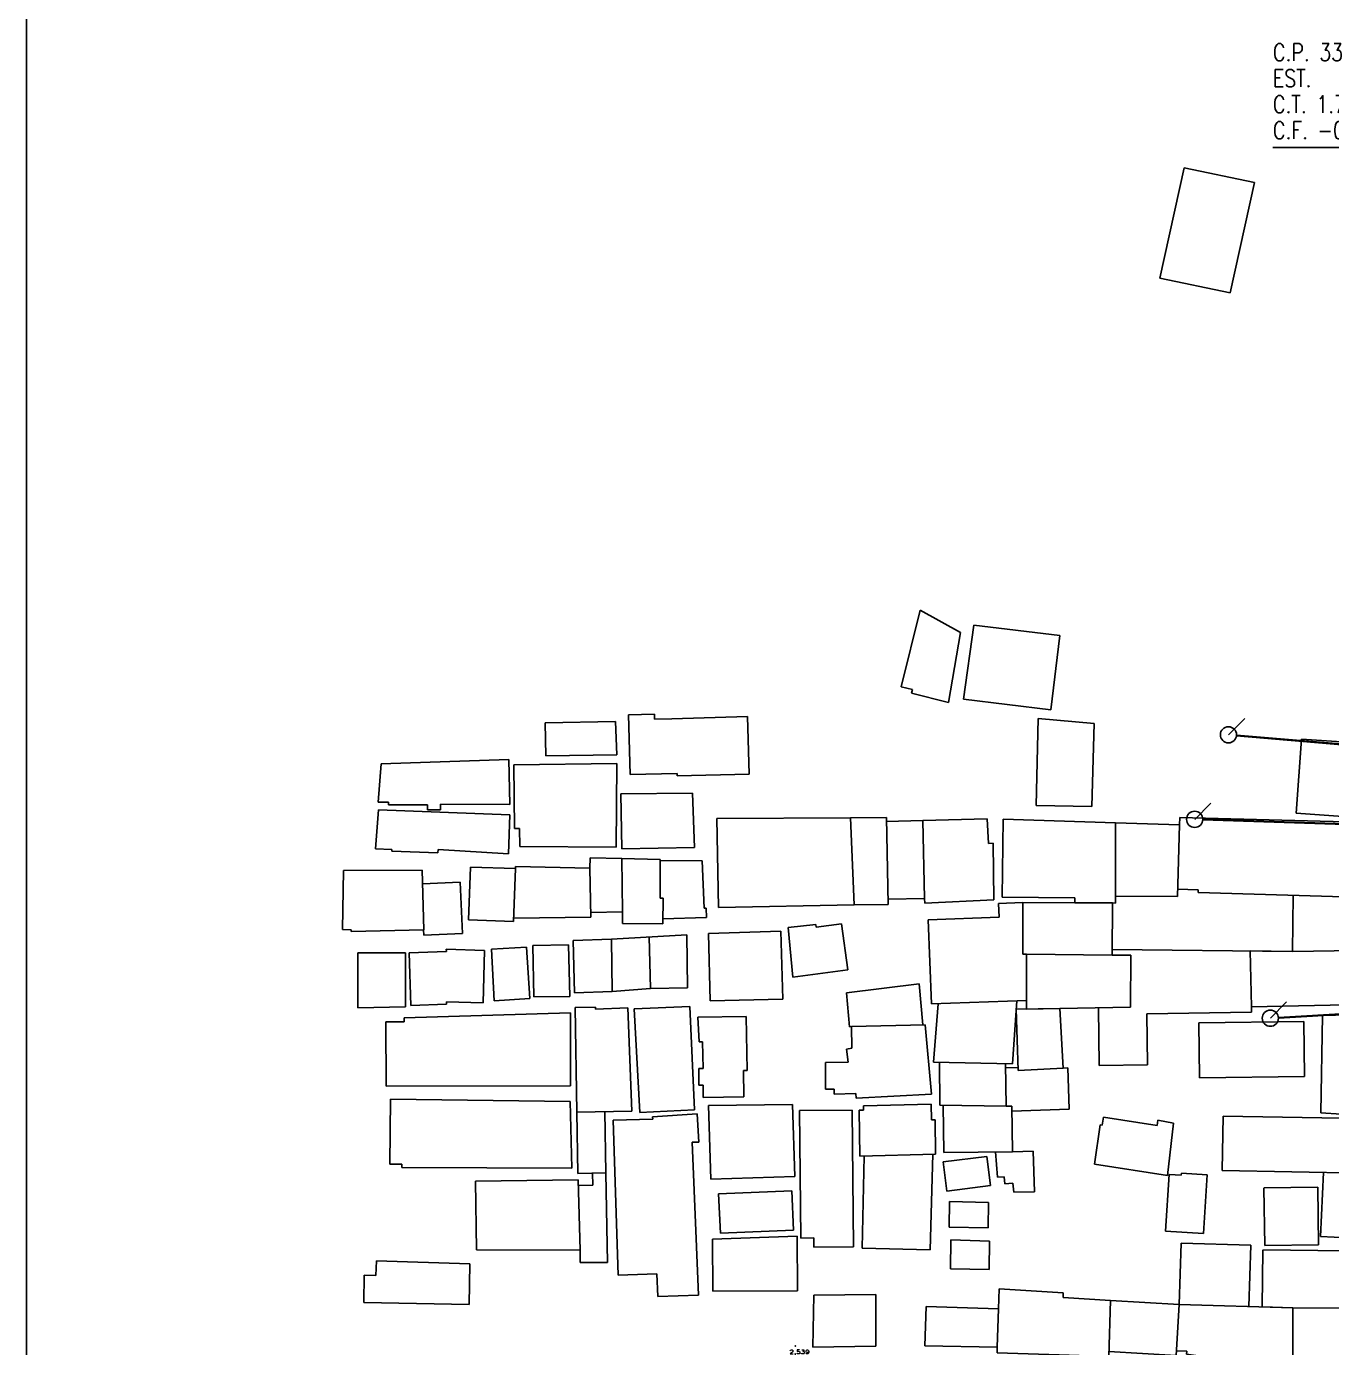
# Model space of a CAD drawing. Extents: x -160 to 364724, y -100 to 7353297.
# Drawn here: x 359073.9 to 359186.8, y 7352661.3 to 7352775.6 of the extents above; entities that cross this region are included whole.
import ezdxf
from ezdxf.enums import TextEntityAlignment as Align

# ---------------------------------------------------------------- set-up
doc = ezdxf.new("R2010")
doc.units = 0
doc.header["$LTSCALE"] = 5
doc.linetypes.add('CONTINUO', pattern=[0])
doc.linetypes.add('DASHDOT2', pattern=[12.7, 6.35, -3.175, 0, -3.175])
for name, color, linetype in [('ID_TRECHO_PV', 7, 'Continuous'), ('LT-COTAS', 7, 'CONTINUO'), ('ortofoto', 7, 'Continuous'), ('PONTOS-AGUA_U', 7, 'Continuous'), ('PS_PONTOS_IDENTIFICACAO_LIN', 7, 'Continuous'), ('PS_PONTOS_IDENTIFICACAO_TXT', 7, 'Continuous'), ('TUBO_PE_80_NTS194_PN_12_5', 7, 'Continuous')]:
    doc.layers.add(name, color=color, linetype=linetype)
doc.layers.add('LT-ALINHAMENTO-PREDIAL', color=4, linetype='DASHDOT2', lineweight=25)
doc.styles.add('ROMANS', font='ROMANS.shx', dxfattribs={"height": 2})
doc.styles.add('simplex', font='simplex.shx', dxfattribs={"width": 0.8})
doc.styles.get("Standard").update_dxf_attribs({"font": 'arial.ttf'})
picture_1 = doc.add_image_def('image1.tif', size_in_pixel=(14710, 13573))

# ---------------------------------------------------------------- blocks, each defined once
blk = doc.blocks.new('SIMB_PONTO')
at = {"color": 0}
blk.add_point((0, 0), dxfattribs=at)
for tag in ['COTA', 'PONTO', 'DESC']:
    blk.add_attdef(tag, (0, 0), '', height=1)
blk = doc.blocks.new('*U960', base_point=(550.698, 290.358))
blk.add_circle((550.698, 290.358), 0.14)
blk = doc.blocks.new('*U961', base_point=(550.698, 290.358))
blk.add_circle((550.698, 290.358), 0.14)
blk = doc.blocks.new('*U966', base_point=(550.698, 290.358))
blk.add_circle((550.698, 290.358), 0.14)

msp = doc.modelspace()

# ---------------------------------------------------------------- linework, layer by layer
at = {"layer": 'ID_TRECHO_PV'}
for p, q in [((359177.906, 7352714.292), (359179.313, 7352715.699)), ((359174.988, 7352706.976), (359176.395, 7352708.383)), ((359181.533, 7352689.768), (359182.94, 7352691.175))]:
    msp.add_line(p, q, dxfattribs=at)
at = {"layer": 'LT-ALINHAMENTO-PREDIAL', "color": 8, "ltscale": 3}
msp.add_lwpolyline([(359178.061, 7352752.523), (359171.976, 7352753.8), (359174.084, 7352763.362), (359180.169, 7352762.085)], close=True, dxfattribs=at)
at = {"layer": 'LT-ALINHAMENTO-PREDIAL', "color": 8, "ltscale": 3, "flags": 128}
for points in [[(359153.673, 7352717.097), (359150.473, 7352717.887), (359150.554, 7352718.214), (359149.591, 7352718.452), (359151.225, 7352725.068), (359154.73, 7352723.155), (359153.673, 7352717.097)], [(359155.866, 7352723.783), (359163.308, 7352722.876), (359162.526, 7352716.457), (359154.989, 7352717.375), (359155.866, 7352723.783)], [(359126.002, 7352716.021), (359126.122, 7352710.845), (359130.207, 7352710.94), (359130.212, 7352710.743), (359136.432, 7352710.887), (359136.277, 7352715.884), (359129.743, 7352715.682), (359128.247, 7352715.636), (359128.233, 7352716.09), (359126.002, 7352716.021)], [(359124.979, 7352712.563), (359124.862, 7352715.447), (359118.788, 7352715.34), (359118.839, 7352712.466), (359124.979, 7352712.563)], [(359161.265, 7352708.185), (359161.451, 7352715.703), (359166.302, 7352715.268), (359166.074, 7352708.082), (359161.265, 7352708.185)], [(359104.334, 7352708.457), (359104.599, 7352711.782), (359115.643, 7352712.163), (359115.73, 7352708.252), (359109.726, 7352708.294), (359109.723, 7352707.796), (359108.607, 7352707.804), (359108.607, 7352708.221), (359105.226, 7352708.221), (359105.226, 7352708.457), (359104.334, 7352708.457)], [(359116.599, 7352704.641), (359116.571, 7352706.179), (359116.131, 7352706.171), (359116.082, 7352711.699), (359124.986, 7352711.81), (359124.925, 7352704.565), (359116.599, 7352704.641)], [(359125.411, 7352704.431), (359125.33, 7352709.177), (359131.519, 7352709.232), (359131.689, 7352704.539), (359125.411, 7352704.431)], [(359104.35, 7352707.811), (359104.113, 7352704.428), (359105.508, 7352704.369), (359105.502, 7352704.228), (359109.504, 7352704.074), (359109.516, 7352704.374), (359115.596, 7352703.98), (359115.721, 7352707.363), (359104.35, 7352707.811)], [(359133.628, 7352707.052), (359133.772, 7352699.346), (359145.53, 7352699.567), (359145.199, 7352707.113), (359133.628, 7352707.052)], [(359145.53, 7352699.567), (359148.466, 7352699.622), (359148.326, 7352707.129), (359145.199, 7352707.113)], [(359148.332, 7352706.799), (359151.464, 7352706.869), (359151.614, 7352700.131), (359148.458, 7352700.072)], [(359151.614, 7352700.131), (359151.623, 7352699.731), (359157.604, 7352700.006), (359157.549, 7352704.906), (359157.134, 7352704.887), (359157.037, 7352707.008), (359151.464, 7352706.869)], [(359158.421, 7352706.987), (359158.338, 7352700.257), (359164.62, 7352700.179), (359164.618, 7352699.76), (359167.874, 7352699.738), (359168.133, 7352699.736), (359168.147, 7352706.673), (359158.421, 7352706.987)], [(359173.686, 7352706.493), (359173.707, 7352707.149), (359188.073, 7352706.772), (359187.886, 7352700.262), (359175.275, 7352700.647), (359175.282, 7352700.871), (359173.506, 7352700.925)], [(359168.147, 7352706.673), (359173.686, 7352706.493), (359173.486, 7352700.308), (359168.134, 7352700.319)], [(359122.643, 7352702.741), (359122.665, 7352703.651), (359125.417, 7352703.583), (359125.47, 7352698.962), (359122.719, 7352698.907)], [(359125.417, 7352703.583), (359128.739, 7352703.502), (359128.723, 7352700.158), (359128.978, 7352700.157), (359128.967, 7352697.947), (359125.482, 7352697.964), (359125.47, 7352698.962)], [(359128.969, 7352698.371), (359132.75, 7352698.483), (359132.726, 7352699.291), (359132.526, 7352699.285), (359132.356, 7352703.389), (359128.739, 7352703.407)], [(359101.338, 7352702.542), (359101.243, 7352697.441), (359101.99, 7352697.427), (359101.987, 7352697.266), (359108.274, 7352697.425), (359108.144, 7352702.573), (359101.338, 7352702.542)], [(359112.31, 7352702.849), (359112.15, 7352698.283), (359116.049, 7352698.146), (359116.209, 7352702.721), (359112.31, 7352702.849)], [(359116.209, 7352702.721), (359116.215, 7352702.899), (359122.643, 7352702.741), (359122.726, 7352698.525), (359116.059, 7352698.436)], [(359108.174, 7352701.395), (359111.424, 7352701.541), (359111.623, 7352697.108), (359108.286, 7352696.958), (359108.265, 7352697.424)], [(359167.847, 7352695.713), (359183.453, 7352695.554), (359183.502, 7352700.396)], [(359152.224, 7352691.006), (359151.932, 7352698.269), (359158.053, 7352698.516), (359158.005, 7352699.705), (359160.112, 7352699.79), (359160.108, 7352695.299), (359160.425, 7352695.298), (359160.422, 7352691.295), (359152.224, 7352691.006)], [(359160.112, 7352699.79), (359167.874, 7352699.738), (359167.844, 7352695.224), (359160.425, 7352695.298)], [(359142.205, 7352697.872), (359139.818, 7352697.608), (359140.218, 7352693.333), (359144.958, 7352693.952), (359144.437, 7352697.941), (359142.233, 7352697.653), (359142.205, 7352697.872)], [(359121.333, 7352691.968), (359121.197, 7352696.506), (359124.521, 7352696.606), (359131.028, 7352696.992), (359131.102, 7352692.384), (359127.885, 7352692.332), (359124.575, 7352692.075), (359121.333, 7352691.968)], [(359124.521, 7352696.606), (359124.575, 7352692.075)], [(359127.789, 7352696.8), (359127.885, 7352692.332)], [(359132.913, 7352697.111), (359133.069, 7352691.26), (359139.346, 7352691.428), (359139.188, 7352697.311), (359132.913, 7352697.111)], [(359102.581, 7352690.676), (359102.566, 7352695.412), (359106.685, 7352695.427), (359106.702, 7352690.766), (359102.581, 7352690.676)], [(359107.169, 7352690.857), (359107.003, 7352695.412), (359110.23, 7352695.53), (359110.222, 7352695.744), (359113.529, 7352695.623), (359113.423, 7352691.112), (359110.256, 7352691.187), (359110.25, 7352690.971), (359107.169, 7352690.857)], [(359114.356, 7352691.283), (359114.129, 7352695.73), (359117.167, 7352695.927), (359117.455, 7352691.483), (359114.356, 7352691.283)], [(359117.805, 7352691.617), (359117.713, 7352696.064), (359120.813, 7352696.127), (359120.905, 7352691.645), (359117.805, 7352691.617)], [(359160.422, 7352691.295), (359160.436, 7352690.561), (359163.329, 7352690.615), (359169.431, 7352690.735), (359169.452, 7352695.223), (359167.844, 7352695.234)], [(359145.28, 7352689.039), (359145.109, 7352689.035), (359144.852, 7352691.954), (359151.131, 7352692.732), (359151.473, 7352689.19)], [(359131.313, 7352690.795), (359126.487, 7352690.578), (359126.974, 7352681.597), (359131.697, 7352681.853), (359131.313, 7352690.795)], [(359152.779, 7352691.025), (359152.376, 7352685.97), (359159.233, 7352685.811), (359159.586, 7352691.266)], [(359166.65, 7352690.68), (359166.716, 7352685.687), (359170.914, 7352685.742), (359170.856, 7352690.159), (359179.91, 7352690.278), (359179.899, 7352690.755)], [(359185.914, 7352681.591), (359186.043, 7352690.002), (359192.099, 7352690.152), (359192.106, 7352689.894), (359200.284, 7352690.097), (359200.268, 7352690.75), (359201.46, 7352690.78), (359202.021, 7352685.389), (359201.956, 7352681.248), (359196.416, 7352680.926), (359196.396, 7352681.264), (359192.4, 7352681.047), (359189.634, 7352681.095), (359189.638, 7352681.345), (359185.914, 7352681.591)], [(359120.967, 7352690.224), (359120.982, 7352683.924), (359105.013, 7352683.886), (359105, 7352689.457), (359106.594, 7352689.461), (359106.593, 7352689.803), (359120.967, 7352690.224)], [(359121.376, 7352690.704), (359121.529, 7352681.644), (359126.275, 7352681.724), (359125.937, 7352690.653), (359123.144, 7352690.548), (359123.138, 7352690.726), (359121.376, 7352690.704)], [(359132.004, 7352689.851), (359136.176, 7352689.923), (359136.257, 7352685.256), (359135.945, 7352685.251), (359135.984, 7352682.979), (359132.462, 7352682.918), (359132.443, 7352683.967), (359132.089, 7352683.961), (359132.064, 7352685.413), (359132.45, 7352685.419), (359132.41, 7352687.728), (359132.113, 7352687.723), (359132.004, 7352689.851)], [(359159.54, 7352690.544), (359163.329, 7352690.615), (359163.607, 7352685.46), (359159.717, 7352685.25), (359159.54, 7352690.544)], [(359144.994, 7352685.954), (359143.032, 7352685.942), (359143.046, 7352683.631), (359143.795, 7352683.635), (359143.782, 7352683.183), (359145.675, 7352683.262), (359145.693, 7352682.836), (359152.206, 7352683.185), (359151.663, 7352689.194), (359145.28, 7352689.039), (359145.325, 7352687.177), (359144.86, 7352687.092), (359144.994, 7352685.954)], [(359184.422, 7352689.496), (359175.347, 7352689.37), (359175.413, 7352684.602), (359184.489, 7352684.728), (359184.422, 7352689.496)], [(359152.906, 7352685.958), (359152.945, 7352682.235), (359158.678, 7352682.153), (359158.612, 7352685.825)], [(359158.618, 7352685.479), (359159.708, 7352685.516)], [(359159.175, 7352681.726), (359164.139, 7352681.891), (359164.019, 7352685.482), (359163.607, 7352685.46)], [(359105.405, 7352682.749), (359120.943, 7352682.569), (359121.093, 7352676.803), (359106.381, 7352676.848), (359106.382, 7352677.134), (359105.329, 7352677.137), (359105.405, 7352682.749)], [(359121.529, 7352681.644), (359121.619, 7352676.341), (359124.031, 7352676.382), (359123.941, 7352681.685)], [(359132.911, 7352682.207), (359133.126, 7352675.829), (359140.381, 7352676.074), (359140.17, 7352682.308), (359132.911, 7352682.207)], [(359140.791, 7352681.776), (359145.342, 7352681.808), (359145.452, 7352669.975), (359142.029, 7352669.944), (359142.021, 7352670.752), (359140.91, 7352670.741), (359140.791, 7352681.776)], [(359146.008, 7352677.82), (359145.96, 7352681.821), (359146.34, 7352681.825), (359146.335, 7352682.185), (359152.186, 7352682.318), (359152.217, 7352680.966), (359152.523, 7352680.973), (359152.57, 7352678.01), (359146.008, 7352677.82)], [(359153.234, 7352682.231), (359153.284, 7352678.142), (359159.219, 7352678.216), (359159.17, 7352682.146), (359158.678, 7352682.153)], [(359131.948, 7352681.486), (359128.077, 7352681.247), (359128.09, 7352681.033), (359124.664, 7352680.953), (359125.084, 7352667.537), (359128.458, 7352667.643), (359128.519, 7352665.691), (359132.055, 7352665.801), (359131.509, 7352679.03), (359132.082, 7352679.054), (359131.948, 7352681.486)], [(359166.799, 7352680.552), (359166.312, 7352677.143), (359172.639, 7352676.164), (359173.147, 7352680.69), (359171.809, 7352680.941), (359171.742, 7352680.496), (359167.093, 7352681.199), (359166.991, 7352680.523), (359166.799, 7352680.552)], [(359192.254, 7352681.05), (359177.46, 7352681.306), (359177.378, 7352676.581), (359192.318, 7352676.322), (359192.4, 7352681.047)], [(359157.749, 7352678.197), (359157.923, 7352676.007), (359158.505, 7352676.053), (359158.559, 7352675.434), (359159.256, 7352675.494), (359159.324, 7352674.711), (359161.128, 7352674.732), (359161.007, 7352678.277), (359159.219, 7352678.216)], [(359146.397, 7352677.831), (359146.21, 7352669.872), (359152.103, 7352669.734), (359152.33, 7352678.003)], [(359153.217, 7352677.332), (359153.539, 7352674.806), (359157.323, 7352675.288), (359157.004, 7352677.79), (359153.217, 7352677.332)], [(359121.648, 7352675.287), (359122.903, 7352675.322), (359122.874, 7352676.363), (359124.031, 7352676.382), (359124.11, 7352671.69), (359124.161, 7352668.636), (359121.824, 7352668.634), (359121.796, 7352669.705)], [(359172.772, 7352676.24), (359172.467, 7352671.339), (359175.761, 7352671.134), (359176.077, 7352676.214), (359173.831, 7352676.354), (359173.82, 7352676.175), (359172.772, 7352676.24)], [(359186.142, 7352676.429), (359185.875, 7352670.877), (359191.602, 7352670.603), (359191.625, 7352671.091), (359192.114, 7352671.067), (359192.067, 7352670.077)], [(359112.761, 7352675.668), (359112.851, 7352669.735), (359121.796, 7352669.705), (359121.635, 7352675.789), (359112.761, 7352675.655)], [(359133.769, 7352674.562), (359140.14, 7352674.828), (359140.283, 7352671.425), (359133.945, 7352671.161), (359133.769, 7352674.562)], [(359180.981, 7352675.06), (359181.047, 7352670.107), (359185.701, 7352670.169), (359185.635, 7352675.14), (359180.98, 7352675.078)], [(359153.775, 7352673.899), (359153.738, 7352671.682), (359157.111, 7352671.625), (359157.148, 7352673.812), (359153.775, 7352673.899)], [(359133.275, 7352670.656), (359133.302, 7352666.146), (359140.61, 7352666.19), (359140.582, 7352670.909), (359133.275, 7352670.656)], [(359153.887, 7352670.588), (359153.85, 7352668.074), (359157.197, 7352668.025), (359157.234, 7352670.489), (359153.887, 7352670.588)], [(359173.65, 7352664.99), (359173.805, 7352670.297), (359179.837, 7352670.12), (359179.682, 7352664.814)], [(359180.883, 7352669.699), (359180.82, 7352664.78), (359183.488, 7352664.702), (359188.023, 7352664.677), (359188.051, 7352669.628), (359180.884, 7352669.721)], [(359103.127, 7352667.542), (359103.082, 7352665.177), (359112.209, 7352665.005), (359112.275, 7352668.522), (359104.176, 7352668.787), (359104.134, 7352667.509), (359103.127, 7352667.542)], [(359142.03, 7352665.792), (359141.954, 7352661.292), (359147.39, 7352661.377), (359147.409, 7352665.874), (359142.03, 7352665.792)], [(359157.906, 7352661.29), (359157.891, 7352660.817), (359163.267, 7352660.641), (359167.554, 7352660.501), (359167.713, 7352665.353), (359163.593, 7352665.605), (359163.618, 7352665.998), (359158.073, 7352666.337), (359158.016, 7352664.614)], [(359151.624, 7352661.419), (359151.737, 7352664.822), (359158.016, 7352664.614), (359157.906, 7352661.29), (359151.624, 7352661.419)], [(359167.713, 7352665.353), (359173.65, 7352664.99), (359173.38, 7352660.586), (359167.569, 7352660.941)], [(359173.405, 7352660.994), (359174.296, 7352660.954), (359174.285, 7352660.709), (359179.216, 7352660.013), (359179.28, 7352660.47), (359180.86, 7352660.401), (359180.856, 7352659.833), (359183.474, 7352659.813), (359183.488, 7352664.702), (359173.65, 7352664.99)]]:
    msp.add_lwpolyline(points, dxfattribs=at)
at = {"layer": 'LT-ALINHAMENTO-PREDIAL', "color": 8, "ltscale": 3, "elevation": 2.278, "flags": 128}
for points in [[(359184.229, 7352713.924), (359183.778, 7352707.517), (359189.506, 7352707.114), (359189.545, 7352707.667)], [(359189.545, 7352707.667), (359189.957, 7352713.52), (359184.229, 7352713.924)], [(359188.876, 7352695.624), (359183.453, 7352695.554), (359179.793, 7352695.591), (359179.899, 7352690.755), (359192.075, 7352691.024), (359191.969, 7352695.695)]]:
    msp.add_lwpolyline(points, dxfattribs=at)
at = {"layer": 'PS_PONTOS_IDENTIFICACAO_LIN', "linetype": 'Continuous'}
msp.add_lwpolyline([(359200.296, 7352767.76), (359200.959, 7352765.099), (359181.759, 7352765.099)], dxfattribs=at)
at = {"layer": 'TUBO_PE_80_NTS194_PN_12_5', "linetype": 'Continuous'}
for points in [[(359178.603, 7352714.233), (359178.601, 7352714.202), (359193.467, 7352712.946), (359193.47, 7352712.977), (359193.473, 7352713.008), (359178.606, 7352714.265)], [(359175.687, 7352706.953), (359175.686, 7352706.922), (359204.745, 7352705.989), (359204.746, 7352706.02), (359204.747, 7352706.052), (359175.688, 7352706.985)], [(359182.231, 7352689.809), (359182.233, 7352689.777), (359201.272, 7352690.897), (359201.27, 7352690.928), (359201.268, 7352690.96), (359182.23, 7352689.84)]]:
    msp.add_lwpolyline(points, close=True, dxfattribs=at)

# ---------------------------------------------------------------- block references
at = {"layer": 'LT-COTAS', "color": 3}
ref = msp.add_blockref('SIMB_PONTO', (359140.443, 7352661.416, 2.539), dxfattribs=at)
ref.add_attrib('COTA', '2,539', dxfattribs={"layer": '0', "color": 8, "height": 0.35, "style": 'simplex', "width": 1.26506, "flags": 8}).set_placement((359139.918, 7352660.716), (359141.668, 7352660.716), align=Align.FIT)
msp.add_blockref('SIMB_PONTO', (359140.443, 7352661.416, 2.539), dxfattribs=at)
at = {"layer": 'PONTOS-AGUA_U', "xscale": 5, "yscale": 5, "zscale": 5}
for name, p in [('*U960', (359177.906, 7352714.292)), ('*U961', (359174.988, 7352706.976)), ('*U966', (359181.533, 7352689.768))]:
    msp.add_blockref(name, p, dxfattribs=at)

# ---------------------------------------------------------------- texts
at = {"layer": 'PS_PONTOS_IDENTIFICACAO_TXT', "style": 'ROMANS', "width": 0.8}
for s, p in [('C.P. 33', (359181.759, 7352772.599)), ('EST. ', (359181.759, 7352770.349)), ('C.T. 1.735', (359181.759, 7352768.099)), ('C.F. -0.894', (359181.759, 7352765.849))]:
    msp.add_text(s, height=1.5, dxfattribs=at).set_placement(p)

# ---------------------------------------------------------------- pictures from other files: only their frames are drawn
image = msp.add_image(picture_1, insert=(359073.892, 7352258.636), size_in_units=(734.398, 677.634), dxfattribs=dict(fade=70))
image.dxf.flags = 14
at = {"layer": 'ortofoto'}
image = msp.add_image(picture_1, insert=(359073.892, 7352258.636), size_in_units=(734.398, 677.634), dxfattribs=dict(at, fade=29))
image.dxf.flags = 14

doc.saveas('drawing.dxf')
